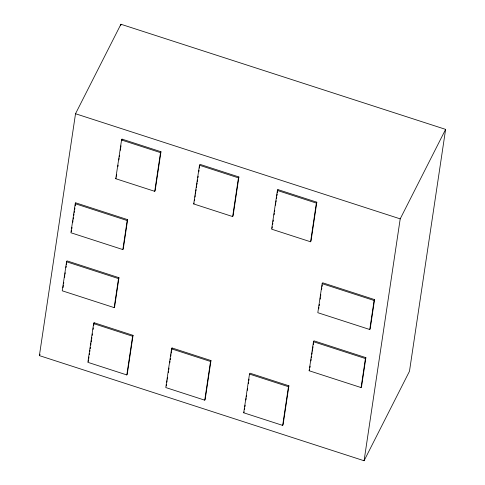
<?xml version="1.0" encoding="UTF-8"?>
<svg xmlns="http://www.w3.org/2000/svg" width="485" height="485" viewBox="0 0 485 485"><rect width="100%" height="100%" fill="white"/><g stroke="black" fill="none" stroke-linecap="round" stroke-linejoin="round"><path stroke-width="0.73" d="M39.388 355.62L75.521 113.739L120.923 24.25L445.612 129.38L409.479 371.261L364.077 460.75L39.388 355.62L40.067 354.274M66.56 261.779L62.225 290.8L114.175 307.623L114.63 306.726L118.964 277.699L67.015 260.881L66.56 261.779L118.51 278.596L114.175 307.623M75.23 203.724L70.895 232.751L122.844 249.569L123.299 248.678L127.634 219.65L75.684 202.827L75.23 203.724L127.179 220.542L122.844 249.569M63.008 287.672L63.341 285.441M63.565 283.955L63.79 282.464M64.566 277.256L64.79 275.765M65.014 274.28L65.232 272.788M66.015 267.581L66.233 266.089M66.457 264.604L66.681 263.112M71.35 231.854L71.574 230.369M71.792 228.878L72.016 227.392M72.792 222.178L73.017 220.693M73.241 219.202L73.459 217.716M73.793 215.479L74.017 213.994M74.241 212.503L74.46 211.017M74.684 209.526L74.908 208.041M75.242 205.804L75.684 202.827M120.698 25.747L120.923 24.25M93.635 323.622L87.858 362.325L126.821 374.941L127.27 374.044L133.054 335.347L94.09 322.731L93.635 323.622L132.599 336.238L126.821 374.941M88.312 361.428L88.531 359.943M88.755 358.451L88.979 356.966M89.313 354.735L89.531 353.244M89.755 351.752L89.98 350.267M90.198 348.776L90.422 347.29M90.756 345.059L90.98 343.568M91.198 342.083L91.422 340.591M91.647 339.106L91.865 337.615M92.198 335.384L92.423 333.892M93.09 329.43L93.314 327.939M93.647 325.708L94.09 322.731M115.769 178.716L121.553 140.013L122.008 139.122L160.971 151.738L155.188 190.435L154.733 191.333L115.769 178.716L116.224 177.819M116.448 176.334L116.673 174.842M117.891 166.658L118.116 165.167M118.892 159.959L119.116 158.474M119.34 156.982L119.559 155.491M120.341 150.283L120.565 148.798M120.783 147.307L121.007 145.821M121.783 140.608L122.008 139.122M154.733 191.333L160.517 152.629L160.971 151.738M171.563 348.854L165.779 387.557L204.743 400.173L205.197 399.276L210.981 360.573L172.017 347.957L171.563 348.854L210.526 361.47L204.743 400.173M166.349 385.914L166.567 384.429M166.901 382.198L167.125 380.707M167.349 379.221L167.567 377.73M168.35 372.522L168.568 371.031M168.792 369.546L169.016 368.054M169.792 362.847L170.017 361.355M170.241 359.87L170.459 358.379M170.793 356.148L171.017 354.656M171.241 353.171L171.46 351.68M171.684 350.194L172.017 347.957M193.697 203.949L199.481 165.246L199.935 164.348L238.893 176.964L233.115 215.667L232.661 216.565L193.697 203.949L194.152 203.051M194.485 200.82L194.709 199.329M195.043 197.098L195.261 195.607M195.485 194.121L195.71 192.63M195.928 191.145L196.152 189.653M196.486 187.422L196.71 185.937M196.928 184.445L197.152 182.96M197.377 181.469L197.601 179.977M197.935 177.746L198.153 176.261M198.82 171.793L199.044 170.308M199.377 168.071L199.602 166.585M232.661 216.565L238.444 177.862L238.893 176.964M243.706 412.79L249.49 374.087L249.945 373.189L288.908 385.805L283.125 424.508L282.67 425.4L243.706 412.79L244.161 411.892M244.495 409.661L244.719 408.17M244.937 406.685L245.161 405.193M245.937 399.986L246.162 398.494M246.386 397.009L246.604 395.517M247.386 390.31L247.611 388.818M248.387 383.611L248.611 382.119M248.829 380.634L249.054 379.143M277.402 190.478L271.624 229.175L310.588 241.791L311.043 240.899L316.82 202.196L277.856 189.58L277.402 190.478L316.365 203.094L310.588 241.791M272.079 228.283L272.297 226.792M272.631 224.561L272.855 223.076M273.079 221.584L273.298 220.093M274.08 214.885L274.298 213.4M274.522 211.909L274.746 210.423M275.522 205.21L275.747 203.724M275.971 202.233L276.189 200.748M276.523 198.51L276.747 197.025M276.971 195.534L277.19 194.048M277.414 192.557L277.856 189.58M282.67 425.4L288.454 386.703L288.908 385.805M309.139 370.746L313.474 341.725L313.928 340.828L365.878 357.645L361.543 386.672L361.089 387.57L309.139 370.746L309.594 369.855M322.149 283.67L317.814 312.698L369.764 329.515L370.219 328.624L374.553 299.597L322.604 282.773L322.149 283.67L374.099 300.488L369.764 329.515M309.927 367.618L310.151 366.133M310.927 360.925L311.152 359.433M311.37 357.942L311.594 356.457M311.928 354.226L312.152 352.734M312.37 351.249L312.595 349.758M312.819 348.272L313.037 346.781M313.371 344.55L313.595 343.059M318.712 308.824L318.93 307.338M319.154 305.847L319.379 304.356M320.155 299.148L320.379 297.663M320.603 296.171L320.821 294.686M321.603 289.472L321.822 287.987M322.046 286.496L322.27 285.01M361.089 387.57L365.423 358.542L365.878 357.645M364.077 460.75L400.21 218.868L445.612 129.38M127.179 220.542L127.634 219.65M118.51 278.596L118.964 277.699M132.599 336.238L133.054 335.347M210.526 361.47L210.981 360.573M316.365 203.094L316.82 202.196M374.099 300.488L374.553 299.597M75.521 113.739L400.21 218.868M121.553 140.013L160.517 152.629M199.481 165.246L238.444 177.862M313.474 341.725L365.423 358.542M249.49 374.087L288.454 386.703"/></g></svg>
